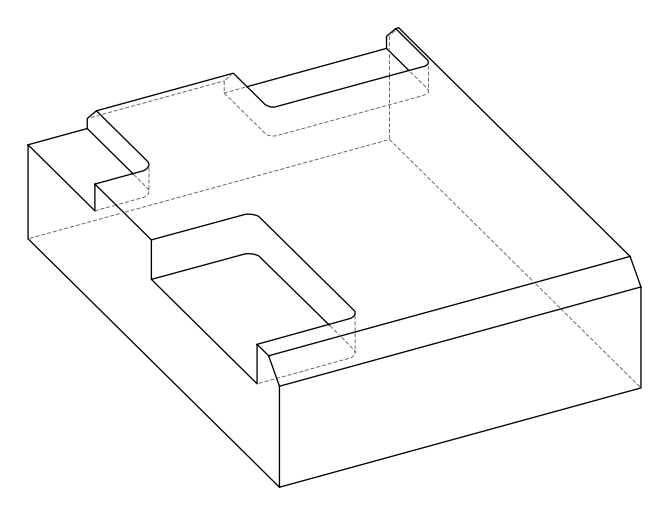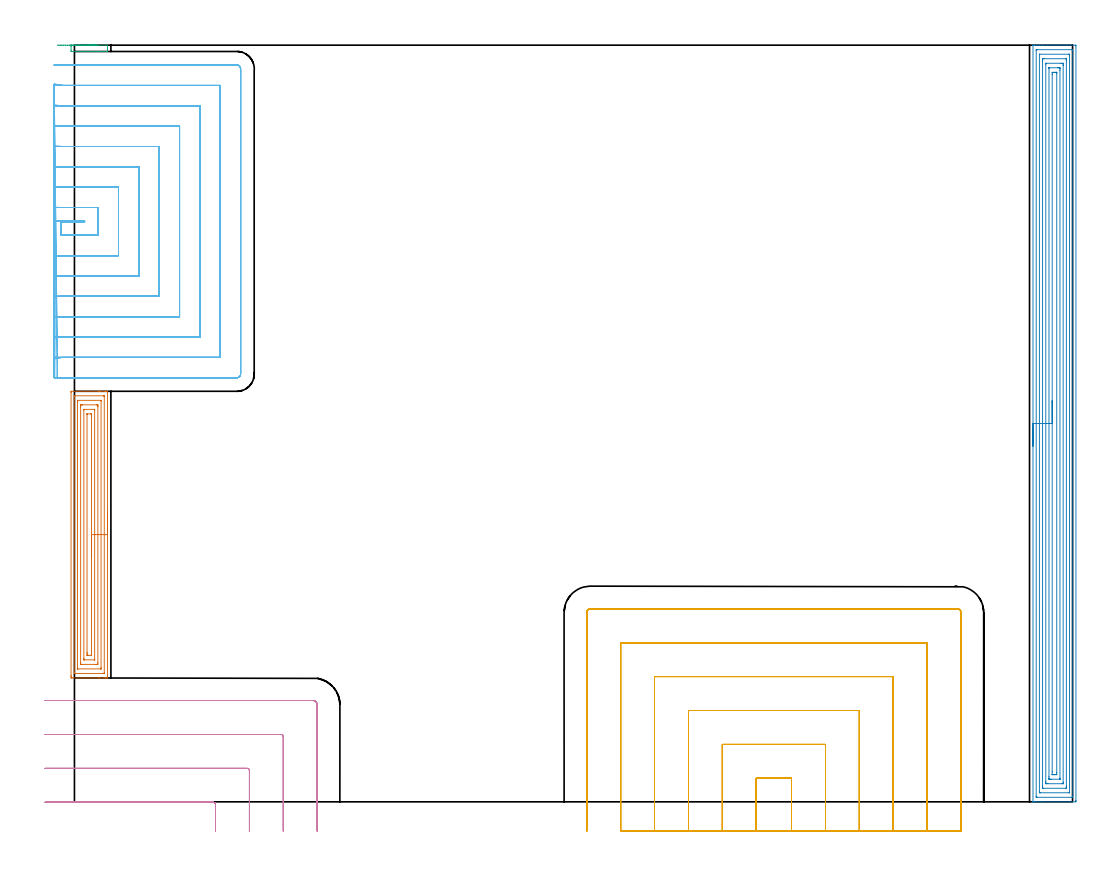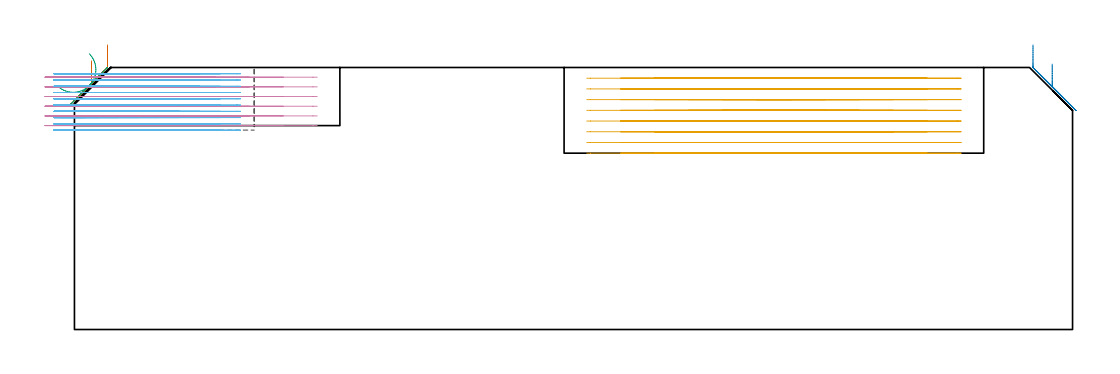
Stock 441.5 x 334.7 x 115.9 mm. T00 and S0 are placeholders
(PLAN: 6 operations, 2 tool changes, 119.3 min)
(1 AREA_MILL | FG_CHAMFER_SURFACE | UGT0205_001 | 6.38 min | 18349 mm3)
(2 AREA_MILL_1 | FG_CHAMFER_SURFACE_1 | UGT0205_001 | 19.08 min | 60410 mm3)
(3 AREA_MILL_2 | FG_CHAMFER_SURFACE_2 | UGT0205_001 | 0.33 min | 1323 mm3)
(4 MILL_CORNER_NOTCH_RECTANGULAR | CORNER_NOTCH_RECTANGULAR | UGT0201_094 | Follow Part, ap 5, ae 75% | 7.02 min | 163623 mm3)
(5 MILL_SLOT | SLOT_PARTIAL_RECTANGULAR | UGT0201_094 | Follow Part, ap 5, ae 75% | 35.51 min | 668894 mm3)
(6 MILL_SLOT_1 | SLOT_PARTIAL_RECTANGULAR_1 | NXT0201_011 | Follow Part, ap 3, ae 75% | 51.01 min | 328396 mm3)
(TOOL UGT0205_001 | Chamfer Mill 20 x 3 x 45 deg. | D20 FL50 Z2)
(TOOL UGT0201_094 | End mill 20 mm | D20 FL38 Z4)
(TOOL NXT0201_011 | ENDMILL 12mm [2P460-1200-NA 1630] | D12 FL38 Z6)
(OP 1 AREA_MILL)
G17 G21 G94 G90
T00 M6
G54
G17 G0 G90 X14.6 Y128.2 S1061 M3
G43 Z125.9 H0
G94 G1 Y128.162 Z125.028 F250.
Y128.048 Z124.164
Y127.859 Z123.312
Y127.597 Z122.48
Y127.263 Z121.674
Y126.86 Z120.9
Y126.391 Z120.164
Y125.86 Z119.472
Y125.271 Z118.829
Y124.628 Z118.24
Y123.936 Z117.708
Y123.2 Z117.24
Y122.426 Z116.837
Y121.62 Z116.503
Y120.788 Z116.241
Y119.936 Z116.052
Y119.072 Z115.938
Y118.2 Z115.9
Y54.939
X14.597 Y54.81 Z115.888
X14.578 Y54.807 Z115.869
X14.276 Y54.8 Z115.575
X13.751 Z115.05
X13.196 Z114.491
X11.146 Z112.444
X10.538 Z111.832
X-0.982 Y54.801 Z100.314
X-1.205 Y54.803 Z100.091
X-1.491 Y54.808 Z99.806
X-1.494 Y54.871 Z99.803
X-1.499 Y55.385 Z99.801
X-1.5 Y55.905 Z99.8
Y181.015
X-1.496 Y181.39 Z99.802
X-1.491 Y181.59 Z99.806
X-1.287 Y181.6 Z100.01
X10.538 Z111.832
X11.146 Z112.444
X11.424 Z112.721
X13.196 Z114.491
X13.751 Z115.05
X14.082 Z115.381
X14.276 Z115.575
X14.578 Y181.593 Z115.869
X14.597 Y181.59 Z115.888
X14.6 Y181.46 Z115.9
Y118.2
X13.186 Z114.486
Y57.178
X13.184 Y56.947 Z114.484
X13.181 Y56.838 Z114.481
X13.18 Y56.818 Z114.48
X13.144 Y56.81 Z114.444
X13.04 Y56.806 Z114.34
X12.675 Y56.8 Z113.975
X0.268 Z101.568
X0.044 Y56.803 Z101.344
X-0.038 Y56.806 Z101.262
X-0.07 Y56.809 Z101.23
X-0.079 Y56.843 Z101.221
X-0.082 Y56.946 Z101.218
X-0.086 Y57.156 Z101.214
Y179.222
X-0.084 Y179.453 Z101.216
X-0.081 Y179.562 Z101.219
X-0.08 Y179.582 Z101.22
X-0.044 Y179.59 Z101.256
X0.06 Y179.594 Z101.36
X0.425 Y179.6 Z101.725
X12.832 Z114.132
X13.056 Y179.597 Z114.356
X13.138 Y179.594 Z114.438
X13.17 Y179.591 Z114.47
X13.179 Y179.557 Z114.479
X13.182 Y179.454 Z114.482
X13.186 Y179.244 Z114.486
Y118.2
X11.772 Z113.072
X11.771 Y59.491 Z113.071
X11.77 Y58.949 Z113.07
X11.767 Y58.862 Z113.067
X11.765 Y58.822 Z113.065
X11.759 Y58.81 Z113.059
X11.72 Y58.807 Z113.02
X11.571 Y58.801 Z112.871
X1.528 Z102.828
X1.429 Y58.802 Z102.729
X1.351 Y58.807 Z102.651
X1.334 Y58.811 Z102.634
X1.332 Y58.814 Z102.632
X1.33 Y58.833 Z102.63
X1.329 Y58.949 Z102.629
Y59.298
Y176.909
X1.33 Y177.451 Z102.63
X1.333 Y177.538 Z102.633
X1.335 Y177.578 Z102.635
X1.341 Y177.59 Z102.641
X1.38 Y177.593 Z102.68
X1.529 Y177.599 Z102.829
X11.572 Z112.872
X11.671 Y177.598 Z112.971
X11.749 Y177.593 Z113.049
X11.766 Y177.589 Z113.066
X11.768 Y177.586 Z113.068
X11.77 Y177.567 Z113.07
X11.771 Y177.451 Z113.071
X11.772 Y177.102 Z113.072
Y118.2
X10.357 Z111.657
Y61.622
X10.353 Y60.917 Z111.653
X10.351 Y60.82 Z111.651
X10.264 Y60.81 Z111.564
X10.06 Y60.805 Z111.36
X9.652 Y60.8 Z110.952
X9.583 Z110.883
X3.38 Z104.68
X3.015 Y60.803 Z104.315
X2.833 Y60.807 Z104.133
X2.75 Y60.811 Z104.05
X2.748 Y60.872 Z104.048
X2.743 Y61.44 Z104.043
Y61.622
Y174.778
X2.747 Y175.483 Z104.047
X2.749 Y175.58 Z104.049
X2.836 Y175.59 Z104.136
X3.04 Y175.595 Z104.34
X3.448 Y175.6 Z104.748
X3.517 Z104.817
X9.72 Z111.02
X10.085 Y175.597 Z111.385
X10.267 Y175.593 Z111.567
X10.35 Y175.589 Z111.65
X10.352 Y175.528 Z111.652
X10.357 Y174.96 Z111.657
Y174.778
Y118.2
X8.943 Z110.243
Y63.047
X8.942 Y62.927 Z110.242
X8.939 Y62.833 Z110.239
X8.936 Y62.809 Z110.236
X8.933 Y62.806 Z110.233
X8.915 Y62.803 Z110.215
X8.765 Y62.801 Z110.065
X4.335 Z105.635
X4.249 Y62.803 Z105.549
X4.196 Y62.806 Z105.496
X4.172 Y62.809 Z105.472
X4.164 Y62.869 Z105.464
X4.159 Y63.225 Z105.459
X4.158 Y63.404 Z105.458
X4.157 Y173.353 Z105.457
X4.158 Y173.473 Z105.458
X4.161 Y173.567 Z105.461
X4.164 Y173.591 Z105.464
X4.167 Y173.594 Z105.467
X4.185 Y173.597 Z105.485
X4.335 Y173.599 Z105.635
X8.765 Z110.065
X8.851 Y173.597 Z110.151
X8.904 Y173.594 Z110.204
X8.928 Y173.591 Z110.228
X8.936 Y173.531 Z110.236
X8.941 Y173.175 Z110.241
X8.942 Y172.996 Z110.242
X8.943 Y118.2 Z110.243
X7.529 Z108.829
X7.528 Y64.917 Z108.828
X7.527 Y64.849 Z108.827
X7.524 Y64.818 Z108.824
X7.522 Y64.81 Z108.822
X7.504 Y64.808 Z108.804
X7.375 Y64.801 Z108.675
X6.107 Z107.407
X5.601 Y64.804 Z106.901
X5.582 Y64.81 Z106.882
X5.578 Y64.827 Z106.878
X5.574 Y65.186 Z106.874
X5.572 Y65.724 Z106.872
X5.571 Y66.077 Z106.871
X5.572 Y171.483 Z106.872
X5.573 Y171.551 Z106.873
X5.576 Y171.582 Z106.876
X5.578 Y171.59 Z106.878
X5.596 Y171.592 Z106.896
X5.725 Y171.598 Z107.025
X6.993 Y171.599 Z108.293
X7.499 Y171.596 Z108.799
X7.518 Y171.59 Z108.818
X7.522 Y171.573 Z108.822
X7.526 Y171.214 Z108.826
X7.529 Y170.676 Z108.829
Y170.323
Y118.2
Y117.328 Z108.867
Y116.463 Z108.981
Y115.612 Z109.17
Y114.78 Z109.432
Y113.974 Z109.766
Y113.2 Z110.169
Y112.464 Z110.637
Y111.772 Z111.168
Y111.129 Z111.758
Y110.54 Z112.401
Y110.008 Z113.093
Y109.54 Z113.829
Y109.137 Z114.603
Y108.803 Z115.409
Y108.541 Z116.241
Y108.352 Z117.092
Y108.238 Z117.957
Y108.2 Z118.829
G0 Z125.9
M5
M2
(OP 2 AREA_MILL_1)
G17 G21 G94 G90
T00 M6
G54
G17 G0 G90 X424.003 Y157.35 S1061 M3
G43 Z125.9 H0
Z125.897
G94 G1 Y157.389 Z125.025 F250.
Y157.502 Z124.16
Y157.691 Z123.308
Y157.953 Z122.476
Y158.287 Z121.67
Y158.69 Z120.896
Y159.159 Z120.161
Y159.69 Z119.469
Y160.279 Z118.825
Y160.922 Z118.236
Y161.615 Z117.705
Y162.35 Z117.236
Y163.124 Z116.833
Y163.93 Z116.499
Y164.762 Z116.237
X424.004 Y165.614 Z116.048
Y166.479 Z115.934
Y167.35 Z115.896
X424.007 Y334.52 Z115.893
X424.005 Y334.61 Z115.89
X424.018 Y334.691 Z115.873
X424.039 Y334.698 Z115.852
X424.057 Y334.7 Z115.834
X424.472 Z115.427
X424.763 Z115.137
X425.479 Z114.416
X426.728 Z113.169
X428.153 Z111.743
X442.68 Y334.699 Z97.218
X442.992 Y334.69 Z96.906
X442.999 Y334.378 Z96.899
X443. Y0.627 Z96.9
X442.998 Y0.32 Z96.901
X442.992 Y0.01 Z96.906
X442.679 Y0. Z97.219
X427.886 Z112.009
X425.479 Z114.416
X424.472 Z115.427
X424.057 Z115.834
X424.012 Z115.879
X424.003 Y0.008 Z115.888
X424. Y0.179 Z115.9
X424.004 Y167.35 Z115.896
X425.418 Z114.482
X425.422 Y332.343 Z114.478
Y332.401
X425.426 Y332.517 Z114.474
X425.434 Y332.69 Z114.466
X425.479 Y332.692 Z114.421
X425.958 Y332.699 Z113.942
X441.109 Z98.791
X441.521 Y332.693 Z98.379
X441.573 Y332.69 Z98.327
X441.581 Y332.481 Z98.319
X441.585 Y332.351 Z98.315
X441.586 Y332.285 Z98.314
Y2.284
X441.585 Y2.154 Z98.315
X441.582 Y2.067 Z98.318
X441.578 Y2.008 Z98.322
X441.571 Y2.006 Z98.329
X441.521 Y2.003 Z98.379
X441.043 Y2. Z98.857
X425.891 Y2.001 Z114.009
X425.479 Y2.008 Z114.421
X425.427 Y2.01 Z114.473
X425.419 Y2.219 Z114.481
X425.415 Y2.349 Z114.485
X425.414 Y2.415 Z114.486
X425.418 Y167.35 Z114.482
X426.832 Z113.068
X426.836 Y330.604 Z113.064
X426.837 Y330.658 Z113.063
X426.839 Y330.683 Z113.061
X426.841 Y330.688 Z113.059
X426.859 Y330.691 Z113.041
X427.061 Y330.699 Z112.839
X439.738 Z100.162
X439.94 Y330.696 Z99.96
X440.074 Y330.691 Z99.826
X440.165 Y330.685 Z99.735
X440.167 Y330.642 Z99.733
X440.169 Y330.498 Z99.731
X440.171 Y330.064 Z99.729
Y4.094
X440.169 Y4.04 Z99.731
X440.166 Y4.015 Z99.734
X440.164 Y4.01 Z99.736
X440.142 Y4.007 Z99.758
X439.939 Y4.001 Z99.961
X427.262 Z112.638
X427.06 Y4.004 Z112.84
X426.926 Y4.009 Z112.974
X426.835 Y4.015 Z113.065
X426.833 Y4.058 Z113.067
X426.831 Y4.202 Z113.069
X426.829 Y4.636 Z113.071
X426.832 Y167.35 Z113.068
X428.246 Z111.654
X428.25 Y327.816 Z111.65
X428.252 Y328.61 Z111.648
X428.254 Y328.664 Z111.646
X428.256 Y328.686 Z111.644
X428.274 Y328.69 Z111.626
X428.383 Y328.695 Z111.517
X428.603 Y328.698 Z111.297
X429.044 Y328.7 Z110.856
X438.401 Y328.699 Z101.499
X438.618 Y328.697 Z101.282
X438.726 Y328.692 Z101.174
X438.748 Y328.69 Z101.152
X438.751 Y328.675 Z101.149
X438.753 Y328.634 Z101.147
X438.757 Y327.906 Z101.143
Y327.816
Y6.884
X438.754 Y6.084 Z101.146
X438.751 Y6.029 Z101.149
X438.749 Y6.01 Z101.151
X438.727 Y6.008 Z101.173
X438.617 Y6.004 Z101.283
X438.397 Y6.001 Z101.503
X428.599 Z111.301
X428.382 Y6.003 Z111.518
X428.274 Y6.008 Z111.626
X428.252 Y6.01 Z111.648
X428.249 Y6.025 Z111.651
X428.247 Y6.066 Z111.653
X428.243 Y6.794 Z111.657
Y6.884
X428.246 Y167.35 Z111.654
X429.661 Z110.239
X429.664 Y326.299 Z110.236
X429.666 Y326.572 Z110.234
X429.669 Y326.649 Z110.231
X429.671 Y326.688 Z110.229
X429.685 Y326.691 Z110.215
X429.768 Y326.696 Z110.132
X429.935 Y326.699 Z109.965
X436.395 Y326.7 Z103.505
X437.065 Y326.698 Z102.835
X437.29 Y326.696 Z102.61
X437.333 Y326.69 Z102.567
X437.336 Y326.679 Z102.564
X437.339 Y326.646 Z102.561
X437.343 Y326.028 Z102.557
Y325.749
Y8.672
X437.342 Y8.394 Z102.558
X437.339 Y8.114 Z102.561
X437.336 Y8.036 Z102.564
X437.331 Y8.009 Z102.569
X437.315 Y8.007 Z102.585
X437.232 Y8.003 Z102.668
X437.065 Y8.001 Z102.835
X436.844 Y8. Z103.056
X430.605 Z109.295
X429.935 Y8.002 Z109.965
X429.71 Y8.004 Z110.19
X429.668 Y8.01 Z110.232
X429.664 Y8.021 Z110.236
X429.661 Y8.053 Z110.239
X429.658 Y8.672 Z110.242
X429.657 Y8.951 Z110.243
X429.661 Y167.35 Z110.239
X431.075 Z108.825
X431.079 Y324.561 Z108.821
X431.08 Y324.641 Z108.82
X431.083 Y324.679 Z108.817
X431.085 Y324.69 Z108.815
X431.107 Y324.692 Z108.793
X431.261 Y324.698 Z108.639
X434.824 Y324.7 Z105.076
X435.282 Y324.699 Z104.618
X435.718 Y324.697 Z104.182
X435.891 Y324.69 Z104.009
X435.922 Y324.681 Z103.978
X435.924 Y324.621 Z103.976
X435.927 Y324.487 Z103.973
X435.928 Y324.24 Z103.972
X435.929 Y323.591 Z103.971
Y10.46
X435.927 Y10.136 Z103.973
X435.925 Y10.055 Z103.975
X435.922 Y10.018 Z103.978
X435.917 Y10.01 Z103.983
X435.894 Y10.007 Z104.006
X435.74 Y10.001 Z104.16
X432.176 Y10. Z107.724
X431.718 Y10.001 Z108.182
X431.282 Y10.003 Z108.618
X431.109 Y10.01 Z108.791
X431.078 Y10.019 Z108.822
X431.076 Y10.079 Z108.824
X431.073 Y10.213 Z108.827
X431.072 Y10.46 Z108.828
X431.071 Y11.108 Z108.829
X431.075 Y167.35 Z108.825
X432.489 Z107.411
X432.492 Y321.675 Z107.408
X432.494 Y322.452 Z107.406
X432.495 Y322.566 Z107.405
X432.499 Y322.676 Z107.401
X432.609 Y322.69 Z107.291
X433.254 Y322.699 Z106.646
X433.5 Y322.7 Z106.4
X434.144 Z105.756
X434.391 Y322.698 Z105.509
X434.473 Y322.695 Z105.427
X434.501 Y322.69 Z105.399
X434.508 Y322.683 Z105.392
X434.511 Y322.658 Z105.389
X434.514 Y322.576 Z105.386
X434.515 Y322.452 Z105.385
Y322.328
Y13.018
X434.513 Y12.248 Z105.387
X434.512 Y12.127 Z105.388
X434.508 Y12.01 Z105.392
X434.391 Y12.008 Z105.509
X433.747 Y12.001 Z106.153
X433.5 Y12. Z106.4
X432.856 Z107.044
X432.609 Y12.002 Z107.291
X432.527 Y12.005 Z107.373
X432.499 Y12.01 Z107.401
X432.492 Y12.017 Z107.408
X432.489 Y12.043 Z107.411
X432.487 Y12.124 Z107.413
X432.486 Y13.266 Z107.414
X432.489 Y167.35 Z107.411
Y168.222 Z107.449
Y169.087 Z107.563
Y169.938 Z107.752
Y170.77 Z108.014
Y171.576 Z108.348
Y172.35 Z108.751
Y173.086 Z109.219
Y173.778 Z109.75
Y174.421 Z110.34
Y175.011 Z110.983
Y175.542 Z111.675
Y176.01 Z112.411
Y176.413 Z113.185
Y176.747 Z113.991
Y177.01 Z114.823
Y177.198 Z115.674
Y177.312 Z116.539
Y177.35 Z117.411
G0 Z125.9
M5
M2
(OP 3 AREA_MILL_2)
G17 G21 G94 G90
T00 M6
G54
G17 G0 G90 X-7.592 Y334.7 S1061 M3
G43 Z125.9 H0
Z107.851
G94 G1 X-6.949 Z107.262 F250.
X-6.257 Z106.73
X-5.522 Z106.261
X-4.748 Z105.858
X-3.942 Z105.524
X-3.11 Z105.261
X-2.259 Z105.072
X-1.394 Z104.958
X-0.522 Z104.92
X0.349 Z104.957
X1.214 Z105.071
X2.066 Z105.259
X2.898 Z105.521
X3.704 Z105.855
X4.478 Z106.258
X5.214 Z106.726
X5.907 Z107.257
X6.55 Z107.846
X9.652 Z110.945
X10.395 Z111.694
X10.538 Z111.836
X14.434 Z115.732
X14.601 Y334.69 Z115.899
X14.6 Y334.637 Z115.9
Y331.965
X14.601 Y331.91 Z115.899
X14.434 Y331.9 Z115.732
X10.396 Z111.694
X9.652 Z110.945
X-1.497 Z99.799
X-1.5 Y332.414 Z99.8
Y334.186
X-1.497 Y334.699 Z99.799
Y334.7
X6.55 Z107.846
X7.14 Z108.489
X7.671 Z109.181
X8.14 Z109.916
X8.543 Z110.69
X8.877 Z111.496
X9.14 Z112.328
X9.329 Z113.179
X9.443 Z114.044
X9.482 Z114.916
X9.444 Z115.787
X9.33 Z116.652
X9.142 Z117.504
X8.88 Z118.336
X8.546 Z119.142
X8.144 Z119.916
X7.675 Z120.652
X7.145 Z121.345
X6.555 Z121.988
G0 Z125.9
M5
M2
(OP 4 MILL_CORNER_NOTCH_RECTANGULAR)
G17 G21 G94 G90
T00 M6
G54
G17 G0 G90 X62.4 Y-13. S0 M3
G43 Z125.9 H0
Z111.617
G94 G1 Y-10. F250.
Y-1.194 F500.
G3 X61.406 Y-0.2 R1.
G1 X-9.998
X-12.998 F250.
G0 Z125.9
X77.4 Y-13.
Z111.617
G1 Y-10.
Y13.805 F500.
G3 X76.405 Y14.8 R1.
G1 X-10.
X-13. F250.
G0 Z125.9
X92.4 Y-13.
Z111.617
G1 Y-10.
Y28.805 F500.
G3 X91.405 Y29.8 R1.
G1 X-10.
X-13. F250.
G0 Z125.9
X107.4 Y-13.
Z111.617
G1 Y-10.
Y42.9 F500.
G3 X105.5 Y44.8 R1.9
G1 X-10.
X-13. F250.
G0 Z125.9
X62.4 Y-13.
Z107.333
G1 Y-10.
Y-1.194 F500.
G3 X61.406 Y-0.2 R1.
G1 X-9.998
X-12.998 F250.
G0 Z125.9
X77.4 Y-13.
Z107.333
G1 Y-10.
Y13.805 F500.
G3 X76.405 Y14.8 R1.
G1 X-10.
X-13. F250.
G0 Z125.9
X92.4 Y-13.
Z107.333
G1 Y-10.
Y28.805 F500.
G3 X91.405 Y29.8 R1.
G1 X-10.
X-13. F250.
G0 Z125.9
X107.4 Y-13.
Z107.333
G1 Y-10.
Y42.9 F500.
G3 X105.5 Y44.8 R1.9
G1 X-10.
X-13. F250.
G0 Z125.9
X62.4 Y-13.
Z103.05
G1 Y-10.
Y-1.194 F500.
G3 X61.406 Y-0.2 R1.
G1 X-9.998
X-12.998 F250.
G0 Z125.9
X77.4 Y-13.
Z103.05
G1 Y-10.
Y13.805 F500.
G3 X76.405 Y14.8 R1.
G1 X-10.
X-13. F250.
G0 Z125.9
X92.4 Y-13.
Z103.05
G1 Y-10.
Y28.805 F500.
G3 X91.405 Y29.8 R1.
G1 X-10.
X-13. F250.
G0 Z125.9
X107.4 Y-13.
Z103.05
G1 Y-10.
Y42.9 F500.
G3 X105.5 Y44.8 R1.9
G1 X-10.
X-13. F250.
G0 Z125.9
X62.4 Y-13.
Z98.767
G1 Y-10.
Y-1.194 F500.
G3 X61.406 Y-0.2 R1.
G1 X-9.998
X-12.998 F250.
G0 Z125.9
X77.4 Y-13.
Z98.767
G1 Y-10.
Y13.805 F500.
G3 X76.405 Y14.8 R1.
G1 X-10.
X-13. F250.
G0 Z125.9
X92.4 Y-13.
Z98.767
G1 Y-10.
Y28.805 F500.
G3 X91.405 Y29.8 R1.
G1 X-10.
X-13. F250.
G0 Z125.9
X107.4 Y-13.
Z98.767
G1 Y-10.
Y42.9 F500.
G3 X105.5 Y44.8 R1.9
G1 X-10.
X-13. F250.
G0 Z125.9
X62.4 Y-13.
Z94.483
G1 Y-10.
Y-1.194 F500.
G3 X61.406 Y-0.2 R1.
G1 X-9.998
X-12.998 F250.
G0 Z125.9
X77.4 Y-13.
Z94.483
G1 Y-10.
Y13.805 F500.
G3 X76.405 Y14.8 R1.
G1 X-10.
X-13. F250.
G0 Z125.9
X92.4 Y-13.
Z94.483
G1 Y-10.
Y28.805 F500.
G3 X91.405 Y29.8 R1.
G1 X-10.
X-13. F250.
G0 Z125.9
X107.4 Y-13.
Z94.483
G1 Y-10.
Y42.9 F500.
G3 X105.5 Y44.8 R1.9
G1 X-10.
X-13. F250.
G0 Z125.9
X62.4 Y-13.
Z90.2
G1 Y-10.
Y-1.194 F500.
G3 X61.406 Y-0.2 R1.
G1 X-9.998
X-12.998 F250.
G0 Z125.9
X77.4 Y-13.
Z90.2
G1 Y-10.
Y13.805 F500.
G3 X76.405 Y14.8 R1.
G1 X-10.
X-13. F250.
G0 Z125.9
X92.4 Y-13.
Z90.2
G1 Y-10.
Y28.805 F500.
G3 X91.405 Y29.8 R1.
G1 X-10.
X-13. F250.
G0 Z125.9
X107.4 Y-13.
Z90.2
G1 Y-10.
Y42.9 F500.
G3 X105.5 Y44.8 R1.9
G1 X-10.
X-13. F250.
G0 Z125.9
M5
M2
(OP 5 MILL_SLOT)
G17 G21 G94 G90
T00 M6
G54
G17 G0 G90 X317.2 Y-13. S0 M3
G43 Z125.9 H0
Z111.162
G94 G1 Y-10. F250.
Y10.4 F500.
X301.6
Y-10.
Y-13. F250.
X332.2
Y-10.
Y25.4 F500.
X286.6
Y-10.
Y-13. F250.
X347.2
Y-10.
Y40.4 F500.
X271.6
Y-10.
Y-13. F250.
X362.2
Y-10.
Y55.4 F500.
X256.6
Y-10.
Y-13. F250.
X377.2
Y-10.
Y70.4 F500.
X241.6
Y-10.
Y-13. F250.
X392.2
Y-10.
Y83.7 F500.
G3 X390.5 Y85.4 R1.7
G1 X228.3
G3 X226.6 Y83.7 R1.7
G1 Y-10.
Y-13. F250.
G0 X317.2 Z106.425
G1 Y-10.
Y10.4 F500.
X301.6
Y-10.
Y-13. F250.
X332.2
Y-10.
Y25.4 F500.
X286.6
Y-10.
Y-13. F250.
X347.2
Y-10.
Y40.4 F500.
X271.6
Y-10.
Y-13. F250.
X362.2
Y-10.
Y55.4 F500.
X256.6
Y-10.
Y-13. F250.
X377.2
Y-10.
Y70.4 F500.
X241.6
Y-10.
Y-13. F250.
X392.2
Y-10.
Y83.7 F500.
G3 X390.5 Y85.4 R1.7
G1 X228.3
G3 X226.6 Y83.7 R1.7
G1 Y-10.
Y-13. F250.
G0 X317.2 Z101.687
G1 Y-10.
Y10.4 F500.
X301.6
Y-10.
Y-13. F250.
X332.2
Y-10.
Y25.4 F500.
X286.6
Y-10.
Y-13. F250.
X347.2
Y-10.
Y40.4 F500.
X271.6
Y-10.
Y-13. F250.
X362.2
Y-10.
Y55.4 F500.
X256.6
Y-10.
Y-13. F250.
X377.2
Y-10.
Y70.4 F500.
X241.6
Y-10.
Y-13. F250.
X392.2
Y-10.
Y83.7 F500.
G3 X390.5 Y85.4 R1.7
G1 X228.3
G3 X226.6 Y83.7 R1.7
G1 Y-10.
Y-13. F250.
G0 X317.2 Z96.95
G1 Y-10.
Y10.4 F500.
X301.6
Y-10.
Y-13. F250.
X332.2
Y-10.
Y25.4 F500.
X286.6
Y-10.
Y-13. F250.
X347.2
Y-10.
Y40.4 F500.
X271.6
Y-10.
Y-13. F250.
X362.2
Y-10.
Y55.4 F500.
X256.6
Y-10.
Y-13. F250.
X377.2
Y-10.
Y70.4 F500.
X241.6
Y-10.
Y-13. F250.
X392.2
Y-10.
Y83.7 F500.
G3 X390.5 Y85.4 R1.7
G1 X228.3
G3 X226.6 Y83.7 R1.7
G1 Y-10.
Y-13. F250.
G0 X317.2 Z92.212
G1 Y-10.
Y10.4 F500.
X301.6
Y-10.
Y-13. F250.
X332.2
Y-10.
Y25.4 F500.
X286.6
Y-10.
Y-13. F250.
X347.2
Y-10.
Y40.4 F500.
X271.6
Y-10.
Y-13. F250.
X362.2
Y-10.
Y55.4 F500.
X256.6
Y-10.
Y-13. F250.
X377.2
Y-10.
Y70.4 F500.
X241.6
Y-10.
Y-13. F250.
X392.2
Y-10.
Y83.7 F500.
G3 X390.5 Y85.4 R1.7
G1 X228.3
G3 X226.6 Y83.7 R1.7
G1 Y-10.
Y-13. F250.
G0 X317.2 Z87.475
G1 Y-10.
Y10.4 F500.
X301.6
Y-10.
Y-13. F250.
X332.2
Y-10.
Y25.4 F500.
X286.6
Y-10.
Y-13. F250.
X347.2
Y-10.
Y40.4 F500.
X271.6
Y-10.
Y-13. F250.
X362.2
Y-10.
Y55.4 F500.
X256.6
Y-10.
Y-13. F250.
X377.2
Y-10.
Y70.4 F500.
X241.6
Y-10.
Y-13. F250.
X392.2
Y-10.
Y83.7 F500.
G3 X390.5 Y85.4 R1.7
G1 X228.3
G3 X226.6 Y83.7 R1.7
G1 Y-10.
Y-13. F250.
G0 X317.2 Z82.737
G1 Y-10.
Y10.4 F500.
X301.6
Y-10.
Y-13. F250.
X332.2
Y-10.
Y25.4 F500.
X286.6
Y-10.
Y-13. F250.
X347.2
Y-10.
Y40.4 F500.
X271.6
Y-10.
Y-13. F250.
X362.2
Y-10.
Y55.4 F500.
X256.6
Y-10.
Y-13. F250.
X377.2
Y-10.
Y70.4 F500.
X241.6
Y-10.
Y-13. F250.
X392.2
Y-10.
Y83.7 F500.
G3 X390.5 Y85.4 R1.7
G1 X228.3
G3 X226.6 Y83.7 R1.7
G1 Y-10.
Y-13. F250.
G0 X317.2 Z78.
G1 Y-10.
Y10.4 F500.
X301.6
Y-10.
Y-13. F250.
X332.2
Y-10.
Y25.4 F500.
X286.6
Y-10.
Y-13. F250.
X347.2
Y-10.
Y40.4 F500.
X271.6
Y-10.
Y-13. F250.
X362.2
Y-10.
Y55.4 F500.
X256.6
Y-10.
Y-13. F250.
X377.2
Y-10.
Y70.4 F500.
X241.6
Y-10.
Y-13. F250.
X392.2
Y-10.
Y83.7 F500.
G3 X390.5 Y85.4 R1.7
G1 X228.3
G3 X226.6 Y83.7 R1.7
G1 Y-10.
Y-13. F250.
G0 Z125.9
M5
M2
(OP 6 MILL_SLOT_1)
G17 G21 G94 G90
T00 M6
G54
G17 G0 G90 X-8.999 Y256.983 S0 M3
G43 Z125.9 H1
Z113.13
G94 G1 X-6. Y256.917 F250.
G3 X-4.473 Y256.9 R69. F500.
G1 X4.5
Y256.6
X-4.472
G3 X-6. Y256.583 R69.
G1 Y250.581
G2 X-4.472 Y250.6 R63.
G1 X10.5
Y262.9
X-4.473
G2 X-6. Y262.919 R63.
G1 X-8.999 Y262.991 F250.
Y241.494
X-6. Y241.578
G2 X-4.472 Y241.6 R54. F500.
G1 X19.5
Y271.9
X-4.473
G2 X-6. Y271.922 R54.
G1 X-8.999 Y272.006 F250.
X-8.998 Y232.472
X-6. Y232.574
G2 X-4.472 Y232.6 R45. F500.
G1 X28.5
Y280.9
X-4.473
G2 X-6. Y280.926 R45.
G1 X-8.998 Y281.028 F250.
X-8.997 Y223.44
X-6. Y223.568
G2 X-4.472 Y223.6 R36. F500.
G1 X37.5
Y289.9
X-4.473
G2 X-6. Y289.932 R36.
G1 X-8.997 Y290.06 F250.
X-8.995 Y214.387
X-6. Y214.557
G2 X-4.472 Y214.6 R27. F500.
G1 X46.5
Y298.9
X-4.473
G2 X-6. Y298.943 R27.
G1 X-8.995 Y299.113 F250.
X-8.989 Y205.28
X-6. Y205.535
G2 X-4.472 Y205.6 R18. F500.
G1 X55.5
Y307.9
X-4.473
G2 X-6. Y307.965 R18.
G1 X-8.989 Y308.22 F250.
X-8.956 Y195.96
X-6. Y196.469
G2 X-4.472 Y196.6 R9. F500.
G1 X64.5
Y316.9
X-4.473
G2 X-6. Y317.031 R9.
G1 X-8.956 Y317.54 F250.
X-7.472 Y187.6
X-4.472
X71.9 F500.
G3 X73.5 Y189.2 R1.6
G1 Y324.3
G3 X71.9 Y325.9 R1.6
G1 X-4.473
X-7.473 F250.
G0 X-8.999 Y256.983 Z110.36
G1 X-6. Y256.917
G3 X-4.473 Y256.9 R69. F500.
G1 X4.5
Y256.6
X-4.472
G3 X-6. Y256.583 R69.
G1 Y250.581
G2 X-4.472 Y250.6 R63.
G1 X10.5
Y262.9
X-4.473
G2 X-6. Y262.919 R63.
G1 X-8.999 Y262.991 F250.
Y241.494
X-6. Y241.578
G2 X-4.472 Y241.6 R54. F500.
G1 X19.5
Y271.9
X-4.473
G2 X-6. Y271.922 R54.
G1 X-8.999 Y272.006 F250.
X-8.998 Y232.472
X-6. Y232.574
G2 X-4.472 Y232.6 R45. F500.
G1 X28.5
Y280.9
X-4.473
G2 X-6. Y280.926 R45.
G1 X-8.998 Y281.028 F250.
X-8.997 Y223.44
X-6. Y223.568
G2 X-4.472 Y223.6 R36. F500.
G1 X37.5
Y289.9
X-4.473
G2 X-6. Y289.932 R36.
G1 X-8.997 Y290.06 F250.
X-8.995 Y214.387
X-6. Y214.557
G2 X-4.472 Y214.6 R27. F500.
G1 X46.5
Y298.9
X-4.473
G2 X-6. Y298.943 R27.
G1 X-8.995 Y299.113 F250.
X-8.989 Y205.28
X-6. Y205.535
G2 X-4.472 Y205.6 R18. F500.
G1 X55.5
Y307.9
X-4.473
G2 X-6. Y307.965 R18.
G1 X-8.989 Y308.22 F250.
X-8.956 Y195.96
X-6. Y196.469
G2 X-4.472 Y196.6 R9. F500.
G1 X64.5
Y316.9
X-4.473
G2 X-6. Y317.031 R9.
G1 X-8.956 Y317.54 F250.
X-7.472 Y187.6
X-4.472
X71.9 F500.
G3 X73.5 Y189.2 R1.6
G1 Y324.3
G3 X71.9 Y325.9 R1.6
G1 X-4.473
X-7.473 F250.
G0 X-9. Y256.946 Z107.59
G1 X-6. Y256.906
G3 X-5.075 Y256.9 R69. F500.
G1 X4.5
Y256.6
X-5.086
G3 X-6. Y256.594 R69.
G1 Y250.593
G2 X-5.086 Y250.6 R63.
G1 X10.5
Y262.9
X-5.075
G2 X-6. Y262.907 R63.
G1 X-9. Y262.951 F250.
Y241.541
X-6. Y241.592
G2 X-5.086 Y241.6 R54. F500.
G1 X19.5
Y271.9
X-5.075
G2 X-6. Y271.908 R54.
G1 X-9. Y271.959 F250.
X-8.999 Y232.53
X-6. Y232.591
G2 X-5.086 Y232.6 R45. F500.
G1 X28.5
Y280.9
X-5.075
G2 X-6. Y280.91 R45.
G1 X-8.999 Y280.971 F250.
Y223.512
X-6. Y223.588
G2 X-5.086 Y223.6 R36. F500.
G1 X37.5
Y289.9
X-5.075
G2 X-6. Y289.912 R36.
G1 X-8.999 Y289.989 F250.
X-8.998 Y214.483
X-6. Y214.585
G2 X-5.086 Y214.6 R27. F500.
G1 X46.5
Y298.9
X-5.075
G2 X-6. Y298.916 R27.
G1 X-8.998 Y299.019 F250.
X-8.996 Y205.424
X-6. Y205.577
G2 X-5.086 Y205.6 R18. F500.
G1 X55.5
Y307.9
X-5.075
G2 X-6. Y307.924 R18.
G1 X-8.996 Y308.078 F250.
X-8.984 Y196.249
X-6. Y196.553
G2 X-5.086 Y196.6 R9. F500.
G1 X64.5
Y316.9
X-5.075
G2 X-6. Y316.948 R9.
G1 X-8.984 Y317.256 F250.
X-8.086 Y187.6
X-5.086
X71.9 F500.
G3 X73.5 Y189.2 R1.6
G1 Y324.3
G3 X71.9 Y325.9 R1.6
G1 X-5.075
X-8.075 F250.
G0 X-9. Y256.9 Z104.82
G1 X-6.
X4.5 F500.
Y256.6
X-6.
Y250.6
X10.5
Y262.9
X-6.
X-9. Y262.901 F250.
Y241.599
X-6. Y241.6
X19.5 F500.
Y271.9
X-6.
X-9. Y271.901 F250.
Y232.599
X-6. Y232.6
X28.5 F500.
Y280.9
X-6.
X-9. Y280.901 F250.
Y223.599
X-6. Y223.6
X37.5 F500.
Y289.9
X-6.
X-9. Y289.901 F250.
Y214.599
X-6. Y214.6
X46.5 F500.
Y298.9
X-6.
X-9. Y298.901 F250.
Y205.598
X-6. Y205.6
X55.5 F500.
Y307.9
X-6.
X-9. Y307.902 F250.
Y196.596
X-6. Y196.6
X64.5 F500.
Y316.9
X-6.
X-9. Y316.904 F250.
X-8.988 Y187.6
X-5.988
X71.9 F500.
G3 X73.5 Y189.2 R1.6
G1 Y324.3
G3 X71.9 Y325.9 R1.6
G1 X-5.989
X-8.989 F250.
G0 X-9. Y256.9 Z102.05
G1 X-6.
X4.5 F500.
Y256.6
X-6.
Y250.6
X10.5
Y262.9
X-6.
X-9. F250.
Y241.6
X-6.
X19.5 F500.
Y271.9
X-6.
X-9. F250.
Y232.6
X-6.
X28.5 F500.
Y280.9
X-6.
X-9. F250.
Y223.6
X-6.
X37.5 F500.
Y289.9
X-6.
X-9. F250.
Y214.6
X-6.
X46.5 F500.
Y298.9
X-6.
X-9. F250.
Y205.6
X-6.
X55.5 F500.
Y307.9
X-6.
X-9. F250.
Y196.6
X-6.
X64.5 F500.
Y316.9
X-6.
X-9. F250.
Y187.6
X-6.
X71.9 F500.
G3 X73.5 Y189.2 R1.6
G1 Y324.3
G3 X71.9 Y325.9 R1.6
G1 X-6.
X-9. F250.
G0 Y256.9 Z99.28
G1 X-6.
X4.5 F500.
Y256.6
X-6.
Y250.6
X10.5
Y262.9
X-6.
X-9. F250.
Y241.6
X-6.
X19.5 F500.
Y271.9
X-6.
X-9. F250.
Y232.6
X-6.
X28.5 F500.
Y280.9
X-6.
X-9. F250.
Y223.6
X-6.
X37.5 F500.
Y289.9
X-6.
X-9. F250.
Y214.6
X-6.
X46.5 F500.
Y298.9
X-6.
X-9. F250.
Y205.6
X-6.
X55.5 F500.
Y307.9
X-6.
X-9. F250.
Y196.6
X-6.
X64.5 F500.
Y316.9
X-6.
X-9. F250.
Y187.6
X-6.
X71.9 F500.
G3 X73.5 Y189.2 R1.6
G1 Y324.3
G3 X71.9 Y325.9 R1.6
G1 X-6.
X-9. F250.
G0 Y256.9 Z96.51
G1 X-6.
X4.5 F500.
Y256.6
X-6.
Y250.6
X10.5
Y262.9
X-6.
X-9. F250.
Y241.6
X-6.
X19.5 F500.
Y271.9
X-6.
X-9. F250.
Y232.6
X-6.
X28.5 F500.
Y280.9
X-6.
X-9. F250.
Y223.6
X-6.
X37.5 F500.
Y289.9
X-6.
X-9. F250.
Y214.6
X-6.
X46.5 F500.
Y298.9
X-6.
X-9. F250.
Y205.6
X-6.
X55.5 F500.
Y307.9
X-6.
X-9. F250.
Y196.6
X-6.
X64.5 F500.
Y316.9
X-6.
X-9. F250.
Y187.6
X-6.
X71.9 F500.
G3 X73.5 Y189.2 R1.6
G1 Y324.3
G3 X71.9 Y325.9 R1.6
G1 X-6.
X-9. F250.
G0 Y256.9 Z93.74
G1 X-6.
X4.5 F500.
Y256.6
X-6.
Y250.6
X10.5
Y262.9
X-6.
X-9. F250.
Y241.6
X-6.
X19.5 F500.
Y271.9
X-6.
X-9. F250.
Y232.6
X-6.
X28.5 F500.
Y280.9
X-6.
X-9. F250.
Y223.6
X-6.
X37.5 F500.
Y289.9
X-6.
X-9. F250.
Y214.6
X-6.
X46.5 F500.
Y298.9
X-6.
X-9. F250.
Y205.6
X-6.
X55.5 F500.
Y307.9
X-6.
X-9. F250.
Y196.6
X-6.
X64.5 F500.
Y316.9
X-6.
X-9. F250.
Y187.6
X-6.
X71.9 F500.
G3 X73.5 Y189.2 R1.6
G1 Y324.3
G3 X71.9 Y325.9 R1.6
G1 X-6.
X-9. F250.
G0 Y256.9 Z90.97
G1 X-6.
X4.5 F500.
Y256.6
X-6.
Y250.6
X10.5
Y262.9
X-6.
X-9. F250.
Y241.6
X-6.
X19.5 F500.
Y271.9
X-6.
X-9. F250.
Y232.6
X-6.
X28.5 F500.
Y280.9
X-6.
X-9. F250.
Y223.6
X-6.
X37.5 F500.
Y289.9
X-6.
X-9. F250.
Y214.6
X-6.
X46.5 F500.
Y298.9
X-6.
X-9. F250.
Y205.6
X-6.
X55.5 F500.
Y307.9
X-6.
X-9. F250.
Y196.6
X-6.
X64.5 F500.
Y316.9
X-6.
X-9. F250.
Y187.6
X-6.
X71.9 F500.
G3 X73.5 Y189.2 R1.6
G1 Y324.3
G3 X71.9 Y325.9 R1.6
G1 X-6.
X-9. F250.
G0 Y256.9 Z88.2
G1 X-6.
X4.5 F500.
Y256.6
X-6.
Y250.6
X10.5
Y262.9
X-6.
X-9. F250.
Y241.6
X-6.
X19.5 F500.
Y271.9
X-6.
X-9. F250.
Y232.6
X-6.
X28.5 F500.
Y280.9
X-6.
X-9. F250.
Y223.6
X-6.
X37.5 F500.
Y289.9
X-6.
X-9. F250.
Y214.6
X-6.
X46.5 F500.
Y298.9
X-6.
X-9. F250.
Y205.6
X-6.
X55.5 F500.
Y307.9
X-6.
X-9. F250.
Y196.6
X-6.
X64.5 F500.
Y316.9
X-6.
X-9. F250.
Y187.6
X-6.
X71.9 F500.
G3 X73.5 Y189.2 R1.6
G1 Y324.3
G3 X71.9 Y325.9 R1.6
G1 X-6.
X-9. F250.
G0 Z125.9
M5
M2
